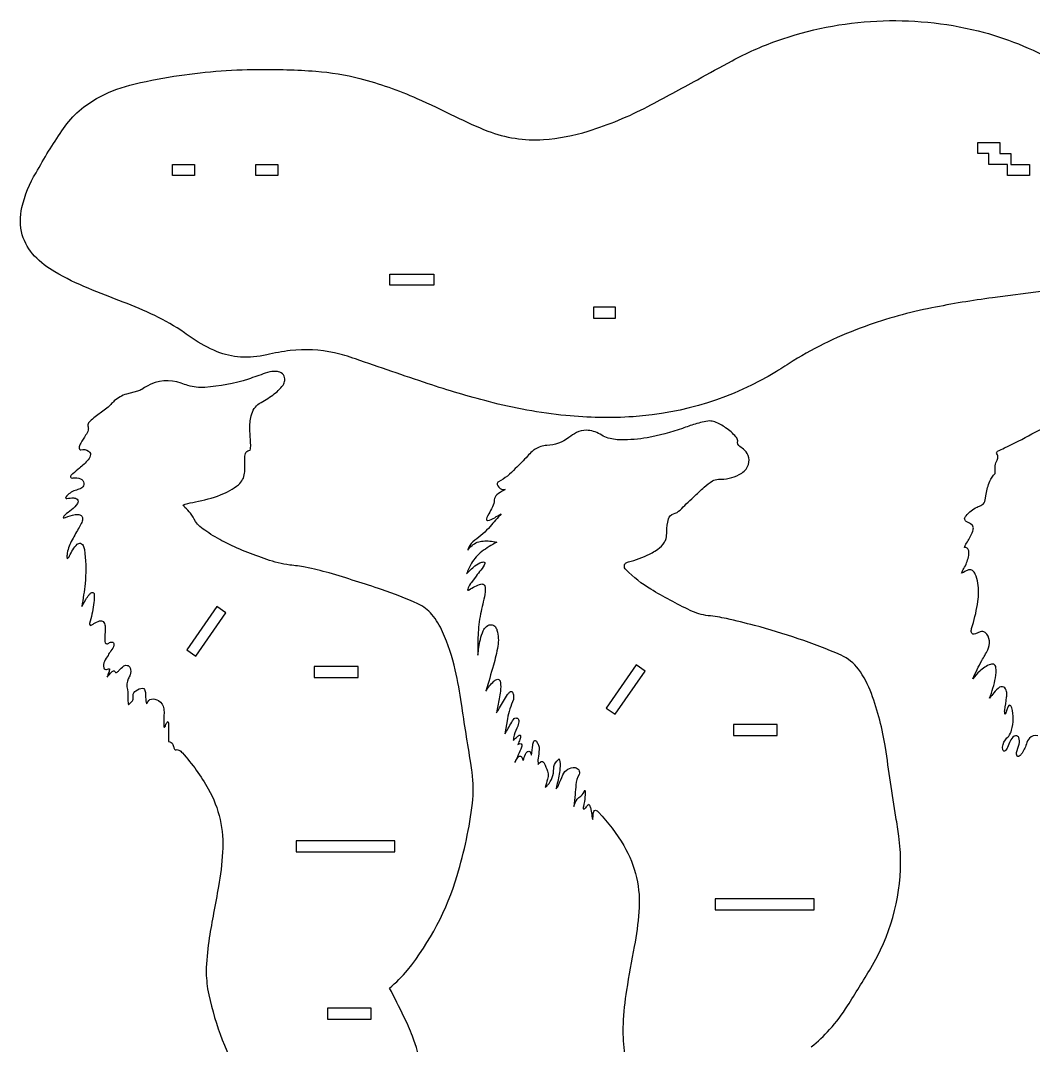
# Model space of a CAD drawing. Extents: x -12 to 98, y 6 to 101.
# Drawn here: x -11.78 to 34.39, y 53.86 to 100.57 of the extents above; entities that cross this region are included whole.
import ezdxf

# ---------------------------------------------------------------- set-up
doc = ezdxf.new("R2010")
doc.units = 0
doc.header["$MEASUREMENT"] = 0
doc.layers.get('0').update_dxf_attribs({"linetype": 'CONTINUOUS'})

msp = doc.modelspace()

# ---------------------------------------------------------------- linework, layer by layer
for points in [[(34.835, 88.233), (32.519, 87.931, 0.016937), (29.754, 87.472, 0.037032), (26.708, 86.629, 0.052186), (23.44, 85.056, -0.00447), (22.673, 84.568, -0.119641), (16.142, 82.511, -0.042166), (13.076, 82.566, -0.039221), (9.551, 83.2, -0.016725), (6.796, 84.018, -0.00324), (3.481, 85.147, 0.027526), (2.527, 85.426, 0.084054), (0.518, 85.525, 0.027759), (-0.559, 85.335, -0.066396), (-1.756, 85.229, -0.080063), (-2.818, 85.475, -0.052876), (-3.956, 86.092, -0.008373), (-4.312, 86.338, 0.043949), (-5.663, 87.122, 0.018249), (-7.104, 87.737, -0.0052), (-8.689, 88.366, -0.034793), (-10.212, 89.108, -0.071755), (-11.135, 89.835, -0.120399), (-11.696, 90.804, -0.119099), (-11.713, 92.045, -0.081907), (-11.071, 93.632, -0.004649), (-10.499, 94.607, -0.01167), (-9.899, 95.538, -0.0538), (-9.206, 96.366, -0.058055), (-8.312, 97.01, -0.070925), (-6.802, 97.618, -0.026154), (-4.787, 98.027, -0.038412), (-0.961, 98.339, -0.02244), (1.681, 98.255, -0.046675), (3.689, 97.922, -0.041268), (6.283, 97.017, -0.011292), (8.024, 96.197, 0.021315), (9.512, 95.532, 0.109476), (12.053, 95.145, 0.058378), (14.093, 95.529, 0.046188), (16.81, 96.65, 0.008532), (19.069, 97.872, -0.006303), (20.649, 98.737, -0.03728), (22.69, 99.644, -0.147404), (31.863, 100.093, -0.071157), (35.436, 98.65, -0.063535)], [(6.468, 52.871, 0.054737), (6.084, 54.277, 0.021849), (5.697, 55.17, 0.007313), (5.037, 56.472, 0.049451), (5.86, 57.296, 0.097663), (8.122, 61.61, 0.041192), (8.825, 64.897, 0.06018), (8.805, 66.307, 0.009833), (8.748, 66.719, -0.006092), (8.322, 69.43, 0.020295), (8.037, 70.973, 0.047215), (7.459, 72.709, 0.063203), (6.974, 73.497, 0.111532), (6.328, 73.98, 0.026717), (4.68, 74.634, 0.009504), (2.291, 75.39, 0.021715), (1.201, 75.653, 0.016397), (0.493, 75.753, -0.048691), (-0.551, 76.007, -0.036248), (-2.495, 76.806, -0.029109), (-3.291, 77.278, -0.017176), (-3.609, 77.514, -0.085201), (-3.801, 77.742, 0.024715), (-4.038, 78.113, 0.024807), (-4.285, 78.38, -0.04084), (-4.36, 78.481, -0.205737), (-4.273, 78.531, -0.018216), (-3.809, 78.627, 0.043688), (-2.659, 78.949, 0.072778), (-1.844, 79.414, 0.19757), (-1.569, 79.936, 0.040996), (-1.555, 80.221, 0.003107), (-1.558, 80.652, -0.120974), (-1.502, 80.883, -0.159708), (-1.421, 80.953, -0.058556), (-1.316, 80.985, 0.083041), (-1.287, 81.226, -0.005976), (-1.324, 81.93, -0.067909), (-1.266, 82.552, -0.075212), (-1.123, 82.886, -0.10325), (-0.895, 83.109, 0.016394), (-0.28, 83.499, 0.078168), (0.187, 83.953, 0.107064), (0.272, 84.169, 0.391234), (-0.024, 84.558, 0.071232), (-0.213, 84.575, 0.075225), (-0.624, 84.495, -0.007461), (-1.392, 84.227, -0.060746), (-3.378, 83.849, -0.089836), (-4.146, 83.937, -0.022613), (-4.462, 84.044, 0.215682), (-6.013, 83.908, 0.02234), (-6.253, 83.759, -0.049527), (-6.445, 83.678), (-6.944, 83.544, 0.101395), (-7.506, 83.23, 0.026856), (-7.663, 83.065, -0.031627), (-7.905, 82.849), (-8.437, 82.455, 0.052199), (-8.676, 82.23, 0.299828), (-8.697, 82.049, -0.156841), (-8.696, 81.902, -0.077227), (-8.809, 81.669, 0.019178), (-9.033, 81.311, 0.042434), (-9.11, 81.133, 0.201865), (-9.093, 81.029, 0.280055), (-9.026, 81.007, -0.216956), (-8.676, 80.947, -0.214003), (-8.586, 80.79, -0.175325), (-8.693, 80.554, -0.041328), (-9.09, 80.171, 0.005071), (-9.398, 79.908, 0.096947), (-9.49, 79.824, 0.440139), (-9.463, 79.732, 0.184973), (-9.384, 79.72, -0.13039), (-9.04, 79.688, -0.302127), (-8.899, 79.483, -0.279955), (-8.989, 79.266, -0.067393), (-9.06, 79.225, -0.020218), (-9.282, 79.155, 0.148736), (-9.716, 78.847, 0.304116), (-9.717, 78.799, 0.304116), (-9.673, 78.779, -0.057256), (-9.352, 78.812, -0.183471), (-9.199, 78.75, -0.336207), (-9.178, 78.562, -0.093975), (-9.45, 78.265, 0.010768), (-9.75, 78.037, 0.135226), (-9.837, 77.908, 0.211645), (-9.731, 77.915, -0.062615), (-9.289, 78.053, -0.060972), (-9.118, 78.054, -0.163249), (-8.979, 77.978, -0.183357), (-8.947, 77.855, -0.097747), (-9.012, 77.641, -0.025023), (-9.145, 77.406, 0.003797), (-9.465, 76.827, 0.091572), (-9.659, 76.222, 0.070734), (-9.648, 76.03, 0.130312), (-9.546, 76.167, -0.078542), (-9.193, 76.701, -0.235724), (-9.038, 76.742, -0.150607), (-8.958, 76.682, -0.127587), (-8.875, 76.513, -0.038908), (-8.847, 76.28, -0.055536), (-8.838, 74.909, -0.021613), (-8.986, 73.869), (-8.801, 74.184, -0.027598), (-8.651, 74.394, -0.048062), (-8.555, 74.492, -0.518481), (-8.428, 74.457, -0.085893), (-8.418, 74.324, -0.049411), (-8.445, 73.945, -0.033118), (-8.63, 73.096, 0.179453), (-8.61, 73.009, 0.259467), (-8.557, 73.005, 0.078898), (-8.435, 73.083, -0.059687), (-8.174, 73.205, -0.242789), (-8.01, 73.176, -0.153887), (-7.923, 72.981, -0.056215), (-7.927, 72.691, 0.029849), (-7.938, 72.274, 0.643021), (-7.753, 72.195, -0.32615), (-7.576, 72.232, -0.327713), (-7.521, 72.104, -0.123703), (-7.661, 71.837, 0.051324), (-7.79, 71.632, 0.044607), (-7.953, 71.364, 0.164112), (-7.983, 71.061, 0.415618), (-7.856, 70.993, -0.012072), (-7.768, 71.027, -0.127513), (-7.72, 71.026, -0.124142), (-7.765, 70.834), (-7.805, 70.742, 0.059832), (-7.831, 70.647, 0.048074), (-7.685, 70.816, -0.063431), (-7.607, 70.904, -0.107144), (-7.54, 70.935, -0.276164), (-7.484, 70.908, 0.08354), (-7.449, 70.858, 0.281542), (-7.403, 70.854, 0.110862), (-7.296, 70.948, -0.035105), (-7.064, 71.152, -0.244789), (-6.875, 71.167, -0.184927), (-6.788, 71.066, -0.192746), (-6.785, 70.75, -0.054575), (-6.865, 70.574, 0.180076), (-6.909, 70.085, -0.04595), (-6.881, 69.598, 0.072881), (-6.852, 69.392, 0.311275), (-6.823, 69.413, -0.114641), (-6.728, 69.501, 0.201899), (-6.646, 69.639, 0.035248), (-6.65, 69.803, -0.228913), (-6.523, 70.027, -0.136638), (-6.215, 70.143, -0.33239), (-6.124, 70.075, -0.094938), (-6.083, 69.897, 0.029527), (-6.064, 69.558, 0.038184), (-6.033, 69.428, 0.203815), (-6.002, 69.458, -0.297837), (-5.816, 69.641, -0.195538), (-5.497, 69.576, -0.242876), (-5.245, 69.2, -0.040777), (-5.242, 68.924, 0.0158), (-5.249, 68.423, 0.241284), (-5.216, 68.344, 0.064308), (-5.178, 68.415, -0.04474), (-5.117, 68.564, -0.099132), (-5.064, 68.625, -0.091287), (-5.032, 68.473, -0.006054), (-5.038, 67.709, -0.277732), (-4.837, 67.577, -0.07016), (-4.805, 67.49, 0.095816), (-4.757, 67.36, 0.074993), (-4.725, 67.326, -0.218996), (-4.564, 67.321, -0.095167), (-4.4, 67.193, -0.053438), (-3.22, 65.552, -0.14535), (-2.568, 62.669, -0.028956), (-2.758, 61.1, -0.005522), (-2.978, 59.893, 0.006318), (-3.175, 58.771, 0.028773), (-3.31, 57.41, 0.048976), (-3.249, 56.432, 0.07985), (-1.788, 52.418, 0.060537)], [(24.255, 53.803, 0.049697), (25.094, 54.583, 0.044365), (25.913, 55.665, 0.001614), (26.971, 57.378, 0.132861), (28.332, 62.196, 0.036087), (28.25, 63.392, 0.008147), (28.116, 64.264, -0.001421), (27.637, 67.442, 0.05004), (26.997, 69.897, 0.065672), (26.407, 71.011, 0.131686), (25.615, 71.642, 0.038454), (21.67, 72.997, 0.009692), (20.397, 73.311, 0.030801), (19.561, 73.444, -0.082097), (18.742, 73.686, -0.023289), (16.94, 74.65, -0.062484), (15.817, 75.532, -0.224886), (15.741, 75.749, -0.22693), (15.824, 75.857, -0.063935), (16.045, 75.924, 0.056796), (17.009, 76.315, 0.022015), (17.26, 76.472, 0.086352), (17.57, 76.794, 0.078374), (17.64, 76.966, 0.057276), (17.67, 77.268, -0.066349), (17.751, 77.859, -0.262842), (17.979, 78.081, 0.125745), (18.282, 78.26, 0.013785), (18.565, 78.546, -0.016765), (18.896, 78.851, 0.008728), (19.374, 79.302, -0.036794), (19.753, 79.585, -0.132068), (20.029, 79.663, 0.121768), (20.977, 79.872, 0.149683), (21.359, 80.238, 0.340256), (21.213, 80.995, 0.038056), (21.008, 81.151, -0.293732), (20.907, 81.409, 0.147455), (20.889, 81.497, 0.061954), (20.824, 81.59, 0.077099), (20.357, 82.007, 0.062198), (19.865, 82.281, 0.092639), (19.627, 82.317, 0.046621), (18.965, 82.176, 0.014622), (18.386, 81.976, -0.039554), (16.783, 81.555, -0.041544), (15.588, 81.456, -0.077366), (14.924, 81.565, -0.056515), (14.643, 81.71, 0.126943), (14.006, 81.896, 0.122538), (13.559, 81.786, 0.046323), (13.213, 81.562, -0.151902), (12.206, 81.2, 0.116374), (11.674, 81.034, 0.045546), (11.537, 80.929, 0.026568), (11.33, 80.717, -0.014231), (10.765, 80.145, -0.092538), (10.001, 79.544, 0.371042), (9.951, 79.426, 0.244214), (10.14, 79.211, 0.09846), (10.303, 79.199, -0.168317), (10.258, 79.158, 0.048055), (9.928, 78.952, 0.206494), (9.814, 78.721, -0.101644), (9.729, 78.4, -0.027936), (9.558, 78.086), (9.498, 77.974, 0.042583), (9.452, 77.856, 0.343745), (9.483, 77.78, 0.169579), (9.51, 77.777, 0.080991), (9.832, 77.911, -0.014851), (10.132, 78.089, 0.010857), (9.621, 77.509, -0.065233), (8.923, 76.88, 0.135819), (8.641, 76.537, 0.044205), (8.61, 76.435, -0.131503), (9.039, 76.792, -0.094186), (9.3, 76.846, -0.090596), (9.923, 76.792, 0.033538), (9.243, 76.368, 0.101146), (8.782, 75.835, 0.029393), (8.545, 75.347, -0.021218), (8.927, 75.713, -0.11125), (9.241, 75.878, -0.064504), (9.324, 75.892, -0.206741), (9.383, 75.861, -0.213385), (9.383, 75.829, -0.091645), (9.201, 75.522, 0.02779), (8.989, 75.242), (8.768, 74.964, 0.077474), (8.625, 74.71, 0.042437), (8.599, 74.607, 0.157578), (8.665, 74.627, -0.067802), (9.207, 74.882, -0.49619), (9.395, 74.753, -0.082601), (9.364, 74.303, 0.01182), (9.164, 73.415, 0.024523), (9.1, 72.922, 0.018698), (9.056, 71.963, 0.01221), (9.063, 71.643, -0.016518), (9.178, 72.355, -0.051017), (9.309, 72.758, -0.097515), (9.454, 72.957, -0.221721), (9.72, 73.028, -0.178184), (9.861, 72.93, -0.093771), (9.935, 72.785, -0.112098), (9.977, 72.055, -0.023806), (9.773, 71.191, -0.005214), (9.427, 70.01, -0.052751), (9.79, 70.456, -0.09292), (9.928, 70.541, -0.404011), (10.076, 70.475, -0.09675), (10.093, 70.411, -0.06484), (10.093, 70.006, -0.017261), (10.041, 69.658, -0.009702), (9.91, 69.023, 0.042015), (10.057, 69.241, -0.031868), (10.42, 69.851, -0.028481), (10.511, 69.961, -0.238253), (10.61, 69.985, -0.180148), (10.642, 69.957, -0.108056), (10.686, 69.793, 0.007815), (10.696, 69.624, 0.062107), (10.413, 68.748), (10.3, 68.067, 0.04252), (10.373, 68.177, -0.025694), (10.69, 68.721, -0.314724), (10.831, 68.781, -0.314724), (10.936, 68.67, -0.098845), (10.885, 68.417, 0.016331), (10.717, 67.993, 0.078647), (10.681, 67.771, -0.048034), (10.821, 67.893, -0.080617), (10.954, 67.992, -0.094315), (10.991, 67.999, -0.318948), (11.01, 67.968, -0.115287), (10.983, 67.806, 0.017906), (10.89, 67.573, -0.134192), (10.997, 67.613, -0.357321), (11.062, 67.56, -0.141261), (11.052, 67.453, -0.025304), (10.908, 67.1, 0.007077), (10.752, 66.751, -0.077116), (10.857, 66.941, -0.108775), (10.927, 67.029, -0.441145), (11.062, 66.994, -0.068952), (11.117, 66.84, 0.080591), (11.16, 66.926, -0.058547), (11.27, 67.198, -0.268217), (11.39, 67.266, -0.235272), (11.453, 67.223, -0.061369), (11.491, 67.135, 0.04748), (11.513, 67.085, -0.011897), (11.565, 67.551, -0.058015), (11.613, 67.729, -0.439069), (11.704, 67.744, -0.154183), (11.749, 67.692, -0.039773), (11.829, 67.542, -0.092947), (11.858, 67.346, -0.026314), (11.81, 66.95, 0.087976), (11.818, 66.67, -0.169244), (11.954, 66.797, -0.264153), (12.049, 66.775, -0.119066), (12.086, 66.727, -0.013223), (12.237, 66.361, -0.107195), (12.262, 66.123, -0.019475), (12.239, 66, -0.01655), (12.133, 65.619, 0.098263), (12.244, 65.715, 0.186868), (12.522, 66.473, -0.210185), (12.661, 66.813, -0.008874), (12.77, 66.914, -0.099701), (12.806, 66.474, -0.037307), (12.684, 65.797, 0.013695), (12.628, 65.558, 0.101055), (12.743, 65.721, -0.005312), (12.936, 66.195, -0.303668), (13.493, 66.522, -0.507385), (13.674, 66.212, 0.091481), (13.533, 65.742, 0.010378), (13.498, 65.292, -0.004204), (13.445, 64.751, -0.08858), (13.591, 65.078, -0.104722), (13.751, 65.222, 0.158353), (13.943, 65.487, -0.053272), (13.947, 65.195, -0.024415), (13.876, 64.748, 0.088623), (13.871, 64.662, 0.089337), (13.886, 64.621, 0.108049), (14.009, 64.726, -0.011557), (14.112, 64.853, -0.176586), (14.175, 64.767, -0.034364), (14.217, 64.616, -0.01041), (14.265, 64.306, 0.023915), (14.297, 64.152, 0.020055), (14.322, 64.434, -0.060136), (14.349, 64.528, -0.279762), (14.423, 64.575, -0.168932), (14.565, 64.492, -0.051067), (15.716, 62.967, -0.155047), (16.404, 59.945, -0.027928), (16.19, 58.374, 0.007238), (15.838, 56.376, 0.028967), (15.679, 54.838, 0.074267), (15.952, 52.425, 0.066044)], [(34.58, 67.974, 0.317363), (34.2, 67.858, 0.087814), (34.063, 67.598, -0.086223), (33.829, 67.131, -0.115707), (33.703, 67.028, -0.375476), (33.637, 67.049, -0.193366), (33.618, 67.207, 0.006299), (33.736, 67.593, 0.15773), (33.718, 67.891, 0.45588), (33.501, 67.948, 0.121773), (33.322, 67.729, 0.025354), (33.203, 67.445, -0.091876), (33.101, 67.287, -0.644123), (32.983, 67.331, -0.192504), (33.103, 67.78, -0.021205), (33.255, 67.958, 0.099279), (33.391, 68.229, 0.134086), (33.397, 69.242, 0.148282), (33.33, 69.356, 0.394868), (33.257, 69.348, 0.087766), (33.181, 69.193, -0.019707), (33.133, 69.016, -0.066465), (33.093, 68.934, -0.101817), (33.074, 69.144, 0.005332), (33.16, 69.724, 0.032812), (33.167, 69.938, 0.156324), (33.084, 70.152, 0.364394), (32.844, 70.18, 0.075758), (32.583, 69.935, -0.004678), (32.38, 69.686, 0.04602), (32.656, 70.615, 0.072516), (32.677, 71.085, 0.251245), (32.579, 71.229, 0.181791), (32.432, 71.226, 0.107855), (31.938, 70.916, 0.048237), (31.624, 70.563, -0.025583), (32.03, 71.4, 0.036002), (32.298, 71.885, 0.11715), (32.376, 72.3, 0.200358), (32.183, 72.682, 0.272059), (31.953, 72.713), (31.742, 72.624, -0.154473), (31.628, 72.608, -0.187571), (31.583, 72.641, -0.199731), (31.555, 72.819, -0.029204), (31.608, 72.998, 0.03816), (31.853, 74.097, 0.063897), (31.857, 74.924, 0.069224), (31.735, 75.342, 0.119133), (31.613, 75.497, 0.20942), (31.431, 75.53, 0.100137), (31.203, 75.42, -0.131398), (31.105, 75.38, -0.048161), (31.213, 75.596, 0.073856), (31.424, 76.122, 0.076446), (31.435, 76.395, 0.160887), (31.367, 76.515, 0.128942), (31.243, 76.558, -0.119306), (31.27, 76.645, 0.013318), (31.533, 77.094, 0.058599), (31.637, 77.357, 0.157944), (31.626, 77.526, 0.110707), (31.57, 77.592, 0.041932), (31.353, 77.719, -0.20133), (31.25, 77.835, -0.147883), (31.257, 77.91, -0.074235), (31.313, 78.002, -0.115424), (31.816, 78.391, 0.025639), (32.032, 78.492, 0.239771), (32.185, 78.719), (32.224, 78.981, -0.049589), (32.395, 79.569, -0.090983), (32.638, 79.921, -0.033442), (32.642, 80.28, -0.107902), (32.731, 80.529, 0.175256), (32.76, 80.727, 0.062824), (32.71, 80.827, -0.395309), (32.75, 80.938, -0.026388), (33.066, 81.091, 0.017821), (34.312, 81.731, -0.038158), (35.791, 82.396, -0.087709)]]:
    msp.add_lwpolyline(points, format="xyb")
for points in [[(31.852, 94.509), (31.852, 95.009), (32.852, 95.009), (32.852, 94.509), (33.352, 94.509), (33.352, 94.009), (34.197, 94.009), (34.197, 93.509), (33.197, 93.509), (33.197, 94.009), (32.352, 94.009), (32.352, 94.509)], [(-3.852, 93.509), (-4.852, 93.509), (-4.852, 94.009), (-3.852, 94.009)], [(-0.047, 93.509), (-1.047, 93.509), (-1.047, 94.009), (-0.047, 94.009)], [(7.054, 88.509), (5.054, 88.509), (5.054, 89.009), (7.054, 89.009)], [(15.34, 87.509), (14.34, 87.509), (14.34, 87.009), (15.34, 87.009)], [(-2.831, 73.859), (-4.2, 71.887), (-3.789, 71.602), (-2.42, 73.574)], [(1.606, 71.134), (1.606, 70.634), (3.606, 70.634), (3.606, 71.134)], [(16.275, 71.206), (14.907, 69.235), (15.317, 68.949), (16.686, 70.921)], [(20.712, 68.481), (20.712, 67.981), (22.712, 67.981), (22.712, 68.481)], [(0.778, 63.188), (0.778, 62.688), (5.278, 62.688), (5.278, 63.188)], [(19.885, 60.535), (19.885, 60.035), (24.385, 60.035), (24.385, 60.535)], [(2.205, 55.564), (2.205, 55.064), (4.205, 55.064), (4.205, 55.564)]]:
    msp.add_lwpolyline(points, close=True)

doc.saveas('drawing.dxf')
